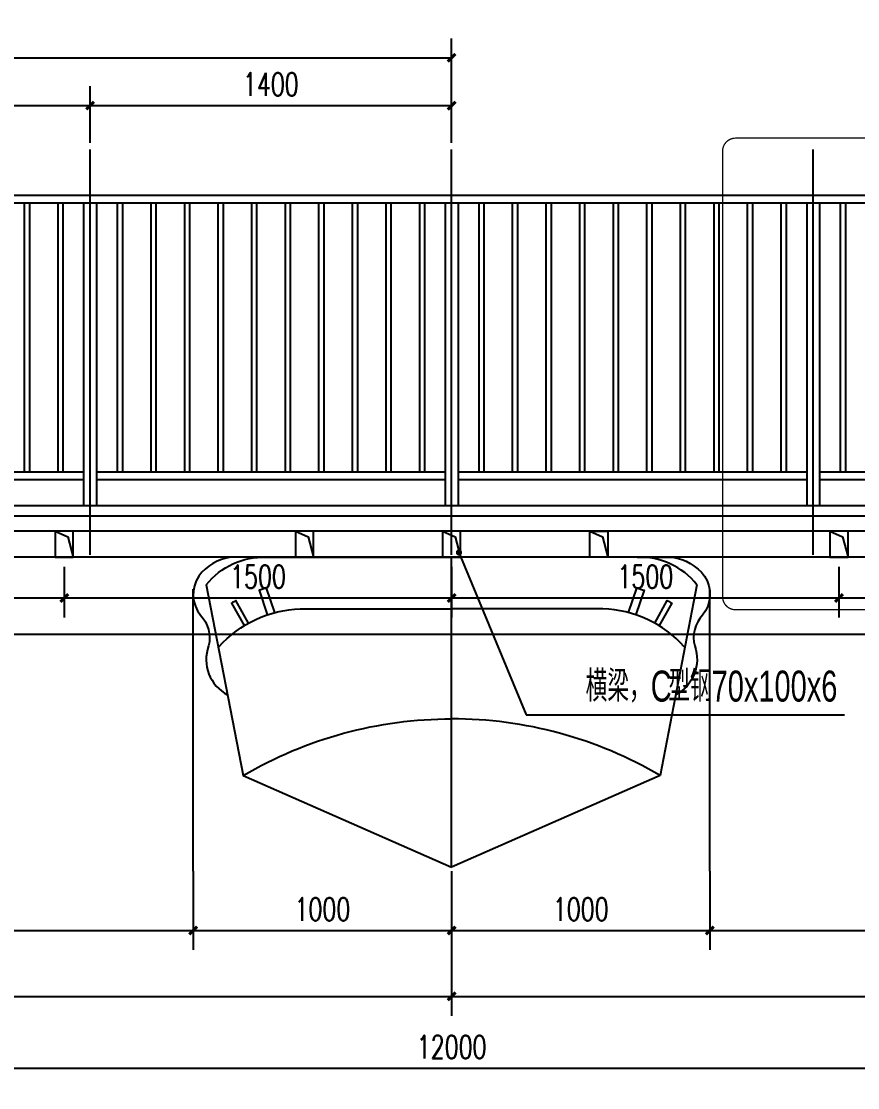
# Model space of a CAD drawing. Extents: x 1332 to 175445, y 256143 to 386027.
# Drawn here: x 81452 to 84691, y 270852 to 274980 of the extents above; entities that cross this region are included whole.
import ezdxf

# ---------------------------------------------------------------- set-up
doc = ezdxf.new("R2010")
doc.units = 0
doc.header["$LTSCALE"] = 10
doc.header["$MEASUREMENT"] = 0
doc.linetypes.add('DASH', pattern=[0.35, 0.25, -0.1])
doc.linetypes.add('DOTE', pattern=[2.42, 2, -0.2, 0.02, -0.2])
for name, color, linetype in [('00-Palm-道路中线', 1, 'DOTE'), ('00-园建', 4, 'Continuous'), ('00-填充', 8, 'Continuous'), ('00-立面细', 2, 'Continuous'), ('DIM_LEAD', 3, 'Continuous'), ('PUB_DIM', 3, 'Continuous'), ('PUB_TEXT', 7, 'Continuous')]:
    doc.layers.add(name, color=color, linetype=linetype)
doc.styles.add('_TCH_DIM_T3', font='SIMPLEX', dxfattribs={"width": 0.705882, "bigfont": 'GBCBIG'})
doc.styles.add('PALMstyle', font='HAIWENRS', dxfattribs={"width": 0.7, "bigfont": 'HZTXT'})
doc.linetypes.add('ZIGZAG', pattern='A,0.0001,-0.2,[131,ltypeshp.shx,S=0.2,R=0,X=-0.2,Y=0],-0.4,[131,ltypeshp.shx,S=0.2,R=180,X=0.2,Y=0],-0.2', length=0.8001)
doc.dimstyles.new('_TCH_ARCH&&30', dxfattribs={"dimtxt": 89.25, "dimasz": 30, "dimexe": 75, "dimexo": 90, "dimgap": 37.875, "dimtad": 1, "dimdec": 0, "dimrnd": 5, "dimzin": 0, "dimdsep": 46, "dimtxsty": '_TCH_DIM_T3', "dimblk": 'ARCHTICK', "dimcen": 0.09, "dimclrt": 7, "dimazin": 2, "dimtfac": 1, "dimtdec": 0, "dimtix": 1, "dimtmove": 2, "dimatfit": 3, "dimfxl": 0, "dimtolj": 1, "dimtzin": 0, "dimarcsym": 0})

# ---------------------------------------------------------------- blocks, each defined once
blk = doc.blocks.new('CS')
at = {"layer": '00-园建'}
for p, q in [((0, -1200), (0, 0)), ((-807.6, -845.2), (0, -1200)), ((807.6, -845.2), (0, -1200))]:
    blk.add_line(p, q, dxfattribs=at)
for points in [[(-950, -106.7, -0.23632), (-718.1, 0), (0, 0)], [(950, -106.7, 0.23632), (718.1, 0), (0, 0)], [(-854.9, 0, 0.194799), (-979.5, -73.1, 0.323645), (-971.9, -225.1, -0.256381), (-941.2, -344, 0.37414), (-867.7, -533.5, 8.704766)], [(854.9, 0, -0.194799), (979.5, -73.1, -0.323645), (971.9, -225.1, 0.256381), (941.2, -344, -0.37414), (867.7, -533.5, -8.704766)], [(-950, -106.7), (-807.6, -845.2, -0.13307), (0, -626, -0.125801)], [(-685, -214.5), (-717.2, -119.7, 0.013867), (-745.9, -128.5), (-714, -222.3)], [(950, -106.7), (807.6, -845.2, 0.13307), (0, -626, 0.125801)], [(685, -214.5), (717.2, -119.7, -0.013867), (745.9, -128.5), (714, -222.3)], [(-901.1, -347.4, -0.205442), (-586, -200), (0, -200)], [(-786.4, -255.5), (-835.1, -168.1, 0.009242), (-852.4, -178.2), (-803.9, -265.2)], [(901.1, -347.4, 0.205442), (586, -200), (0, -200)], [(786.4, -255.5), (835.1, -168.1, -0.009242), (852.4, -178.2), (803.9, -265.2)]]:
    blk.add_lwpolyline(points, format="xyb", dxfattribs=at)
for points in [[(-718.1, 0), (-854.9, 0)], [(718.1, 0), (854.9, 0)]]:
    blk.add_lwpolyline(points, dxfattribs=at)
blk = doc.blocks.new('L')
at = {"layer": '00-填充', "color": 8}
for p, q in [((1400, 1200), (0, 1200)), ((1400, 1170), (0, 1170)), ((105, 1170), (105, 130)), ((125, 1170), (125, 130)), ((235, 1170), (235, 130)), ((255, 1170), (255, 130)), ((365, 1170), (365, 130)), ((385, 1170), (385, 130)), ((495, 1170), (495, 130)), ((515, 1170), (515, 130)), ((625, 1170), (625, 130)), ((645, 1170), (645, 130)), ((755, 1170), (755, 130)), ((775, 1170), (775, 130)), ((885, 1170), (885, 130)), ((905, 1170), (905, 130)), ((1015, 1170), (1015, 130)), ((1035, 1170), (1035, 130)), ((1145, 1170), (1145, 130)), ((1165, 1170), (1165, 130)), ((1275, 1170), (1275, 130)), ((1295, 1170), (1295, 130)), ((1375, 1170), (1375, 0)), ((25, 130), (1375, 130)), ((40, 130), (1360, 130)), ((25, 100), (1375, 100)), ((40, 100), (1360, 100))]:
    blk.add_line(p, q, dxfattribs=at)
blk.add_lwpolyline([(25, 1170), (25, 0)], dxfattribs=at)
blk = doc.blocks.new('_ArchTick')
at = {"color": 0, "linetype": 'ByBlock', "const_width": 0.4}
blk.add_lwpolyline([(-0.5, -0.5), (0.5, 0.5)], dxfattribs=at)
blk = doc.blocks.new('*D237')
at = {"layer": 'Defpoints', "color": 0, "transparency": 16777216}
for p in [(79118.2, 271780.2), (83118.2, 271780.2), (83118.2, 271205.4)]:
    blk.add_point(p, dxfattribs=at)
at = {"layer": 'PUB_DIM', "color": 0, "lineweight": -2, "transparency": 16777216}
for p, q in [((79118.2, 271690.2), (79118.2, 271130.4)), ((83118.2, 271690.2), (83118.2, 271130.4)), ((79118.2, 271205.4), (83118.2, 271205.4))]:
    blk.add_line(p, q, dxfattribs=at)
at = {"layer": 'PUB_DIM', "color": 0, "lineweight": -2, "transparency": 16777216, "xscale": 30, "yscale": 30, "zscale": 30, "rotation": 180}
blk.add_blockref('_ArchTick', (79118.2, 271205.4), dxfattribs=at)
at = {"layer": 'PUB_DIM', "color": 0, "lineweight": -2, "transparency": 16777216, "xscale": 30, "yscale": 30, "zscale": 30}
blk.add_blockref('_ArchTick', (83118.2, 271205.4), dxfattribs=at)
at = {"layer": 'PUB_DIM', "color": 7, "transparency": 16777216, "insert": (81118.2, 271287.9), "char_height": 89.25, "attachment_point": 5, "style": '_TCH_DIM_T3'}
blk.add_mtext('\\A1;4000', dxfattribs=at)
blk = doc.blocks.new('*D238')
at = {"layer": 'Defpoints', "color": 0, "transparency": 16777216}
for p in [(83118.2, 271780.2), (87118.2, 271780.2), (87118.2, 271205.4)]:
    blk.add_point(p, dxfattribs=at)
at = {"layer": 'PUB_DIM', "color": 0, "lineweight": -2, "transparency": 16777216}
for p, q in [((83118.2, 271690.2), (83118.2, 271130.4)), ((87118.2, 271690.2), (87118.2, 271130.4)), ((83118.2, 271205.4), (87118.2, 271205.4))]:
    blk.add_line(p, q, dxfattribs=at)
at = {"layer": 'PUB_DIM', "color": 0, "lineweight": -2, "transparency": 16777216, "xscale": 30, "yscale": 30, "zscale": 30, "rotation": 180}
blk.add_blockref('_ArchTick', (83118.2, 271205.4), dxfattribs=at)
at = {"layer": 'PUB_DIM', "color": 0, "lineweight": -2, "transparency": 16777216, "xscale": 30, "yscale": 30, "zscale": 30}
blk.add_blockref('_ArchTick', (87118.2, 271205.4), dxfattribs=at)
at = {"layer": 'PUB_DIM', "color": 7, "transparency": 16777216, "insert": (85118.2, 271287.9), "char_height": 89.25, "attachment_point": 5, "style": '_TCH_DIM_T3'}
blk.add_mtext('\\A1;4000', dxfattribs=at)
blk = doc.blocks.new('*D244')
at = {"layer": 'Defpoints', "color": 0, "transparency": 16777216}
for p in [(77118.2, 271780.2), (89118.2, 271780.2), (89118.2, 270926.8)]:
    blk.add_point(p, dxfattribs=at)
at = {"layer": 'PUB_DIM', "color": 0, "lineweight": -2, "transparency": 16777216}
for p, q in [((77118.2, 271690.2), (77118.2, 270851.8)), ((89118.2, 271690.2), (89118.2, 270851.8)), ((77118.2, 270926.8), (89118.2, 270926.8))]:
    blk.add_line(p, q, dxfattribs=at)
at = {"layer": 'PUB_DIM', "color": 0, "lineweight": -2, "transparency": 16777216, "xscale": 30, "yscale": 30, "zscale": 30, "rotation": 180}
blk.add_blockref('_ArchTick', (77118.2, 270926.8), dxfattribs=at)
at = {"layer": 'PUB_DIM', "color": 0, "lineweight": -2, "transparency": 16777216, "xscale": 30, "yscale": 30, "zscale": 30}
blk.add_blockref('_ArchTick', (89118.2, 270926.8), dxfattribs=at)
at = {"layer": 'PUB_DIM', "color": 7, "transparency": 16777216, "insert": (83118.2, 271009.3), "char_height": 89.25, "attachment_point": 5, "style": '_TCH_DIM_T3'}
blk.add_mtext('\\A1;12000', dxfattribs=at)
blk = doc.blocks.new('*D248')
at = {"layer": 'Defpoints', "color": 0, "transparency": 16777216}
for p in [(81718.2, 274653.2), (80318.2, 274419.4), (81718.2, 274419.4)]:
    blk.add_point(p, dxfattribs=at)
at = {"layer": 'PUB_DIM', "color": 0, "lineweight": -2, "transparency": 16777216}
for p, q in [((80318.2, 274509.4), (80318.2, 274728.2)), ((81718.2, 274509.4), (81718.2, 274728.2)), ((80318.2, 274653.2), (81718.2, 274653.2))]:
    blk.add_line(p, q, dxfattribs=at)
at = {"layer": 'PUB_DIM', "color": 0, "lineweight": -2, "transparency": 16777216, "xscale": 30, "yscale": 30, "zscale": 30, "rotation": 180}
blk.add_blockref('_ArchTick', (80318.2, 274653.2), dxfattribs=at)
at = {"layer": 'PUB_DIM', "color": 0, "lineweight": -2, "transparency": 16777216, "xscale": 30, "yscale": 30, "zscale": 30}
blk.add_blockref('_ArchTick', (81718.2, 274653.2), dxfattribs=at)
at = {"layer": 'PUB_DIM', "color": 7, "transparency": 16777216, "insert": (81018.2, 274735.7), "char_height": 89.25, "attachment_point": 5, "style": '_TCH_DIM_T3'}
blk.add_mtext('\\A1;1400', dxfattribs=at)
blk = doc.blocks.new('*D249')
at = {"layer": 'Defpoints', "color": 0, "transparency": 16777216}
for p in [(83118.2, 274653.2), (81718.2, 274419.4), (83118.2, 274419.4)]:
    blk.add_point(p, dxfattribs=at)
at = {"layer": 'PUB_DIM', "color": 0, "lineweight": -2, "transparency": 16777216}
for p, q in [((81718.2, 274509.4), (81718.2, 274728.2)), ((83118.2, 274509.4), (83118.2, 274728.2)), ((81718.2, 274653.2), (83118.2, 274653.2))]:
    blk.add_line(p, q, dxfattribs=at)
at = {"layer": 'PUB_DIM', "color": 0, "lineweight": -2, "transparency": 16777216, "xscale": 30, "yscale": 30, "zscale": 30, "rotation": 180}
blk.add_blockref('_ArchTick', (81718.2, 274653.2), dxfattribs=at)
at = {"layer": 'PUB_DIM', "color": 0, "lineweight": -2, "transparency": 16777216, "xscale": 30, "yscale": 30, "zscale": 30}
blk.add_blockref('_ArchTick', (83118.2, 274653.2), dxfattribs=at)
at = {"layer": 'PUB_DIM', "color": 7, "transparency": 16777216, "insert": (82418.2, 274735.7), "char_height": 89.25, "attachment_point": 5, "style": '_TCH_DIM_T3'}
blk.add_mtext('\\A1;1400', dxfattribs=at)
blk = doc.blocks.new('*D253')
at = {"layer": 'Defpoints', "color": 0, "transparency": 16777216}
for p in [(80118.2, 271780.2), (82117.7, 271780.2), (82117.7, 271460.1)]:
    blk.add_point(p, dxfattribs=at)
at = {"layer": 'PUB_DIM', "color": 0, "lineweight": -2, "transparency": 16777216}
for p, q in [((80118.2, 271690.2), (80118.2, 271385.1)), ((82117.7, 271690.2), (82117.7, 271385.1)), ((80118.2, 271460.1), (82117.7, 271460.1))]:
    blk.add_line(p, q, dxfattribs=at)
at = {"layer": 'PUB_DIM', "color": 0, "lineweight": -2, "transparency": 16777216, "xscale": 30, "yscale": 30, "zscale": 30, "rotation": 180}
blk.add_blockref('_ArchTick', (80118.2, 271460.1), dxfattribs=at)
at = {"layer": 'PUB_DIM', "color": 0, "lineweight": -2, "transparency": 16777216, "xscale": 30, "yscale": 30, "zscale": 30}
blk.add_blockref('_ArchTick', (82117.7, 271460.1), dxfattribs=at)
at = {"layer": 'PUB_DIM', "color": 7, "transparency": 16777216, "insert": (81117.9, 271542.6), "char_height": 89.25, "attachment_point": 5, "style": '_TCH_DIM_T3'}
blk.add_mtext('\\A1;2000', dxfattribs=at)
blk = doc.blocks.new('*D254')
at = {"layer": 'Defpoints', "color": 0, "transparency": 16777216}
for p in [(82117.7, 271780.2), (83118.2, 271780.2), (83118.2, 271460.1)]:
    blk.add_point(p, dxfattribs=at)
at = {"layer": 'PUB_DIM', "color": 0, "lineweight": -2, "transparency": 16777216}
for p, q in [((82117.7, 271690.2), (82117.7, 271385.1)), ((83118.2, 271690.2), (83118.2, 271385.1)), ((82117.7, 271460.1), (83118.2, 271460.1))]:
    blk.add_line(p, q, dxfattribs=at)
at = {"layer": 'PUB_DIM', "color": 0, "lineweight": -2, "transparency": 16777216, "xscale": 30, "yscale": 30, "zscale": 30, "rotation": 180}
blk.add_blockref('_ArchTick', (82117.7, 271460.1), dxfattribs=at)
at = {"layer": 'PUB_DIM', "color": 0, "lineweight": -2, "transparency": 16777216, "xscale": 30, "yscale": 30, "zscale": 30}
blk.add_blockref('_ArchTick', (83118.2, 271460.1), dxfattribs=at)
at = {"layer": 'PUB_DIM', "color": 7, "transparency": 16777216, "insert": (82617.9, 271542.6), "char_height": 89.25, "attachment_point": 5, "style": '_TCH_DIM_T3'}
blk.add_mtext('\\A1;1000', dxfattribs=at)
blk = doc.blocks.new('*D255')
at = {"layer": 'Defpoints', "color": 0, "transparency": 16777216}
for p in [(83118.2, 271780.2), (84118.5, 271780.2), (84118.5, 271460.1)]:
    blk.add_point(p, dxfattribs=at)
at = {"layer": 'PUB_DIM', "color": 0, "lineweight": -2, "transparency": 16777216}
for p, q in [((83118.2, 271690.2), (83118.2, 271385.1)), ((84118.5, 271690.2), (84118.5, 271385.1)), ((83118.2, 271460.1), (84118.5, 271460.1))]:
    blk.add_line(p, q, dxfattribs=at)
at = {"layer": 'PUB_DIM', "color": 0, "lineweight": -2, "transparency": 16777216, "xscale": 30, "yscale": 30, "zscale": 30, "rotation": 180}
blk.add_blockref('_ArchTick', (83118.2, 271460.1), dxfattribs=at)
at = {"layer": 'PUB_DIM', "color": 0, "lineweight": -2, "transparency": 16777216, "xscale": 30, "yscale": 30, "zscale": 30}
blk.add_blockref('_ArchTick', (84118.5, 271460.1), dxfattribs=at)
at = {"layer": 'PUB_DIM', "color": 7, "transparency": 16777216, "insert": (83618.3, 271542.6), "char_height": 89.25, "attachment_point": 5, "style": '_TCH_DIM_T3'}
blk.add_mtext('\\A1;1000', dxfattribs=at)
blk = doc.blocks.new('*D256')
at = {"layer": 'Defpoints', "color": 0, "transparency": 16777216}
for p in [(84118.5, 271780.2), (86117.7, 271780.2), (86117.7, 271460.1)]:
    blk.add_point(p, dxfattribs=at)
at = {"layer": 'PUB_DIM', "color": 0, "lineweight": -2, "transparency": 16777216}
for p, q in [((84118.5, 271690.2), (84118.5, 271385.1)), ((86117.7, 271690.2), (86117.7, 271385.1)), ((84118.5, 271460.1), (86117.7, 271460.1))]:
    blk.add_line(p, q, dxfattribs=at)
at = {"layer": 'PUB_DIM', "color": 0, "lineweight": -2, "transparency": 16777216, "xscale": 30, "yscale": 30, "zscale": 30, "rotation": 180}
blk.add_blockref('_ArchTick', (84118.5, 271460.1), dxfattribs=at)
at = {"layer": 'PUB_DIM', "color": 0, "lineweight": -2, "transparency": 16777216, "xscale": 30, "yscale": 30, "zscale": 30}
blk.add_blockref('_ArchTick', (86117.7, 271460.1), dxfattribs=at)
at = {"layer": 'PUB_DIM', "color": 7, "transparency": 16777216, "insert": (85118.1, 271542.6), "char_height": 89.25, "attachment_point": 5, "style": '_TCH_DIM_T3'}
blk.add_mtext('\\A1;2000', dxfattribs=at)
blk = doc.blocks.new('*D261')
at = {"layer": 'Defpoints', "color": 0, "transparency": 16777216}
for p in [(83118.2, 274838.6), (77518.2, 274522.6), (83118.2, 274522.6)]:
    blk.add_point(p, dxfattribs=at)
at = {"layer": 'PUB_DIM', "color": 0, "lineweight": -2, "transparency": 16777216}
for p, q in [((77518.2, 274612.6), (77518.2, 274913.6)), ((83118.2, 274612.6), (83118.2, 274913.6)), ((77518.2, 274838.6), (83118.2, 274838.6))]:
    blk.add_line(p, q, dxfattribs=at)
at = {"layer": 'PUB_DIM', "color": 0, "lineweight": -2, "transparency": 16777216, "xscale": 30, "yscale": 30, "zscale": 30, "rotation": 180}
blk.add_blockref('_ArchTick', (77518.2, 274838.6), dxfattribs=at)
at = {"layer": 'PUB_DIM', "color": 0, "lineweight": -2, "transparency": 16777216, "xscale": 30, "yscale": 30, "zscale": 30}
blk.add_blockref('_ArchTick', (83118.2, 274838.6), dxfattribs=at)
at = {"layer": 'PUB_DIM', "color": 7, "transparency": 16777216, "insert": (80318.2, 274921.1), "char_height": 89.25, "attachment_point": 5, "style": '_TCH_DIM_T3'}
blk.add_mtext('\\A1;5600', dxfattribs=at)
blk = doc.blocks.new('*D265')
at = {"layer": 'Defpoints', "color": 0, "transparency": 16777216}
for p in [(80118.2, 272957.6), (81618.2, 272957.6), (81618.2, 272747.4)]:
    blk.add_point(p, dxfattribs=at)
at = {"layer": 'PUB_DIM', "color": 0, "lineweight": -2, "transparency": 16777216}
for p, q in [((80118.2, 272867.6), (80118.2, 272672.4)), ((81618.2, 272867.6), (81618.2, 272672.4)), ((80118.2, 272747.4), (81618.2, 272747.4))]:
    blk.add_line(p, q, dxfattribs=at)
at = {"layer": 'PUB_DIM', "color": 0, "lineweight": -2, "transparency": 16777216, "xscale": 30, "yscale": 30, "zscale": 30, "rotation": 180}
blk.add_blockref('_ArchTick', (80118.2, 272747.4), dxfattribs=at)
at = {"layer": 'PUB_DIM', "color": 0, "lineweight": -2, "transparency": 16777216, "xscale": 30, "yscale": 30, "zscale": 30}
blk.add_blockref('_ArchTick', (81618.2, 272747.4), dxfattribs=at)
at = {"layer": 'PUB_DIM', "color": 7, "transparency": 16777216, "insert": (80868.2, 272829.9), "char_height": 89.25, "attachment_point": 5, "style": '_TCH_DIM_T3'}
blk.add_mtext('\\A1;1500', dxfattribs=at)
blk = doc.blocks.new('*D266')
at = {"layer": 'Defpoints', "color": 0, "transparency": 16777216}
for p in [(81618.2, 272957.6), (83118.2, 272957.6), (83118.2, 272747.4)]:
    blk.add_point(p, dxfattribs=at)
at = {"layer": 'PUB_DIM', "color": 0, "lineweight": -2, "transparency": 16777216}
for p, q in [((81618.2, 272867.6), (81618.2, 272672.4)), ((83118.2, 272867.6), (83118.2, 272672.4)), ((81618.2, 272747.4), (83118.2, 272747.4))]:
    blk.add_line(p, q, dxfattribs=at)
at = {"layer": 'PUB_DIM', "color": 0, "lineweight": -2, "transparency": 16777216, "xscale": 30, "yscale": 30, "zscale": 30, "rotation": 180}
blk.add_blockref('_ArchTick', (81618.2, 272747.4), dxfattribs=at)
at = {"layer": 'PUB_DIM', "color": 0, "lineweight": -2, "transparency": 16777216, "xscale": 30, "yscale": 30, "zscale": 30}
blk.add_blockref('_ArchTick', (83118.2, 272747.4), dxfattribs=at)
at = {"layer": 'PUB_DIM', "color": 7, "transparency": 16777216, "insert": (82368.2, 272829.9), "char_height": 89.25, "attachment_point": 5, "style": '_TCH_DIM_T3'}
blk.add_mtext('\\A1;1500', dxfattribs=at)
blk = doc.blocks.new('*D267')
at = {"layer": 'Defpoints', "color": 0, "transparency": 16777216}
for p in [(83118.2, 272957.6), (84618.2, 272957.6), (84618.2, 272747.4)]:
    blk.add_point(p, dxfattribs=at)
at = {"layer": 'PUB_DIM', "color": 0, "lineweight": -2, "transparency": 16777216}
for p, q in [((83118.2, 272867.6), (83118.2, 272672.4)), ((84618.2, 272867.6), (84618.2, 272672.4)), ((83118.2, 272747.4), (84618.2, 272747.4))]:
    blk.add_line(p, q, dxfattribs=at)
at = {"layer": 'PUB_DIM', "color": 0, "lineweight": -2, "transparency": 16777216, "xscale": 30, "yscale": 30, "zscale": 30, "rotation": 180}
blk.add_blockref('_ArchTick', (83118.2, 272747.4), dxfattribs=at)
at = {"layer": 'PUB_DIM', "color": 0, "lineweight": -2, "transparency": 16777216, "xscale": 30, "yscale": 30, "zscale": 30}
blk.add_blockref('_ArchTick', (84618.2, 272747.4), dxfattribs=at)
at = {"layer": 'PUB_DIM', "color": 7, "transparency": 16777216, "insert": (83868.2, 272829.9), "char_height": 89.25, "attachment_point": 5, "style": '_TCH_DIM_T3'}
blk.add_mtext('\\A1;1500', dxfattribs=at)
blk = doc.blocks.new('*D268')
at = {"layer": 'Defpoints', "color": 0, "transparency": 16777216}
for p in [(84618.2, 272957.6), (86118.2, 272957.6), (86118.2, 272747.4)]:
    blk.add_point(p, dxfattribs=at)
at = {"layer": 'PUB_DIM', "color": 0, "lineweight": -2, "transparency": 16777216}
for p, q in [((84618.2, 272867.6), (84618.2, 272672.4)), ((86118.2, 272867.6), (86118.2, 272672.4)), ((84618.2, 272747.4), (86118.2, 272747.4))]:
    blk.add_line(p, q, dxfattribs=at)
at = {"layer": 'PUB_DIM', "color": 0, "lineweight": -2, "transparency": 16777216, "xscale": 30, "yscale": 30, "zscale": 30, "rotation": 180}
blk.add_blockref('_ArchTick', (84618.2, 272747.4), dxfattribs=at)
at = {"layer": 'PUB_DIM', "color": 0, "lineweight": -2, "transparency": 16777216, "xscale": 30, "yscale": 30, "zscale": 30}
blk.add_blockref('_ArchTick', (86118.2, 272747.4), dxfattribs=at)
at = {"layer": 'PUB_DIM', "color": 7, "transparency": 16777216, "insert": (85368.2, 272829.9), "char_height": 89.25, "attachment_point": 5, "style": '_TCH_DIM_T3'}
blk.add_mtext('\\A1;1500', dxfattribs=at)

msp = doc.modelspace()

# ---------------------------------------------------------------- linework, layer by layer
at = {"layer": '00-Palm-道路中线', "ltscale": 0.1}
for points in [[(81718.2, 272914.8), (81718.2, 274482.9)], [(83118.2, 272914.8), (83118.2, 274482.9)], [(84518.2, 272914.8), (84518.2, 274482.9)]]:
    msp.add_lwpolyline(points, dxfattribs=at)
at = {"layer": '00-园建'}
for p, q in [((77143.2, 273105.6), (89093.2, 273105.6)), ((89103.2, 272905.6), (77118.2, 272905.6))]:
    msp.add_line(p, q, dxfattribs=at)
at = {"layer": '00-园建', "color": 5, "linetype": 'ZIGZAG', "ltscale": 0.2}
msp.add_line((89862.5, 272605.6), (76373.9, 272605.6), dxfattribs=at)
at = {"layer": '00-园建', "linetype": 'DASH', "const_width": 5}
msp.add_lwpolyline([(84217.6, 274527.5), (86181.3, 274527.5, -0.414214), (86231.3, 274477.5), (86231.3, 272752, -0.414214), (86181.3, 272702), (84217.6, 272702, -0.414214), (84167.6, 272752), (84167.6, 274477.5, -0.414214)], format="xyb", close=True, dxfattribs=at)
at = {"layer": '00-园建'}
msp.add_lwpolyline([(77143.2, 273065.6), (89093.2, 273065.6)], dxfattribs=at)
msp.add_lwpolyline([(83083.2, 272905.6), (83153.2, 272905.6), (83153.2, 273005.6), (83083.2, 273005.6)], close=True, dxfattribs=at)
at = {"layer": '00-填充', "color": 8}
msp.add_line((89093.2, 273005.6), (77143.2, 273005.6), dxfattribs=at)
for points in [[(81583.2, 273005.6), (81632.5, 272984.6), (81653.2, 272905.6)], [(82513.2, 273005.6), (82562.5, 272984.6), (82583.2, 272905.6)], [(83083.2, 273005.6), (83132.5, 272984.6), (83153.2, 272905.6)], [(83653.2, 273005.6), (83702.5, 272984.6), (83723.2, 272905.6)], [(84583.2, 273005.6), (84632.5, 272984.6), (84653.2, 272905.6)]]:
    msp.add_lwpolyline(points, dxfattribs=at)
for points in [[(82513.2, 272905.6), (82583.2, 272905.6), (82583.2, 273005.6), (82513.2, 273005.6)], [(83723.2, 272905.6), (83653.2, 272905.6), (83653.2, 273005.6), (83723.2, 273005.6)]]:
    msp.add_lwpolyline(points, close=True, dxfattribs=at)
at = {"layer": '00-立面细'}
for points in [[(81583.2, 272905.6), (81653.2, 272905.6), (81653.2, 273005.6), (81583.2, 273005.6)], [(84583.2, 272905.6), (84653.2, 272905.6), (84653.2, 273005.6), (84583.2, 273005.6)]]:
    msp.add_lwpolyline(points, close=True, dxfattribs=at)
at = {"layer": 'DIM_LEAD'}
for p, q in [((83146.6, 272923.5), (83406.7, 272295.2)), ((83406.7, 272295.2), (84639.2, 272295.2))]:
    msp.add_line(p, q, dxfattribs=at)
at = {"layer": 'DIM_LEAD', "const_width": 12}
msp.add_lwpolyline([(83144.3, 272929, 1), (83148.9, 272917.9, 1)], format="xyb", close=True, dxfattribs=at)
at = {"layer": 'PUB_DIM', "color": 250, "linetype": 'DASH'}
for points in [[(82117.7, 271690.2), (82117.7, 272782.6)], [(84118.5, 271690.2), (84118.5, 272782.6)]]:
    msp.add_lwpolyline(points, dxfattribs=at)

# ---------------------------------------------------------------- block references
at = {"layer": '00-园建'}
for name, p in [('L', (80318.2, 273105.6)), ('L', (81718.2, 273105.6)), ('L', (83118.2, 273105.6)), ('L', (84518.2, 273105.6)), ('CS', (83118.2, 272905.6))]:
    msp.add_blockref(name, p, dxfattribs=at)

# ---------------------------------------------------------------- texts
at = {"layer": 'PUB_TEXT', "style": 'PALMstyle', "width": 0.7}
for s, p in [('横梁，', (83637.2, 272346.3)), ('型钢', (83957, 272346.3)), ('C', (83889.2, 272346.3)), ('70x100x6', (84125, 272346.3))]:
    msp.add_text(s, height=120, dxfattribs=at).set_placement(p)

# ---------------------------------------------------------------- dimensions: what is measured, and where the dimension line sits
at = {"layer": 'PUB_DIM'}
for p1, p2, distance, picture, middle in [((77518.2, 274522.6), (83118.2, 274522.6), 316, '*D261', (80318.2, 274921.1)), ((80318.2, 274419.4), (81718.2, 274419.4), 233.7, '*D248', (81018.2, 274735.7)), ((81718.2, 274419.4), (83118.2, 274419.4), 233.7, '*D249', (82418.2, 274735.7)), ((80118.2, 272957.6), (81618.2, 272957.6), -210.3, '*D265', (80868.2, 272829.9)), ((81618.2, 272957.6), (83118.2, 272957.6), -210.3, '*D266', (82368.2, 272829.9)), ((83118.2, 272957.6), (84618.2, 272957.6), -210.3, '*D267', (83868.2, 272829.9)), ((84618.2, 272957.6), (86118.2, 272957.6), -210.3, '*D268', (85368.2, 272829.9)), ((77118.2, 271780.2), (89118.2, 271780.2), -853.3, '*D244', (83118.2, 271009.3)), ((79118.2, 271780.2), (83118.2, 271780.2), -574.8, '*D237', (81118.2, 271287.9)), ((80118.1688, 271780.165), (82117.7085, 271780.165), -320.101, '*D253', (81117.9387, 271542.564)), ((82117.7085, 271780.165), (83118.1688, 271780.165), -320.101, '*D254', (82617.9387, 271542.564)), ((83118.2, 271780.2), (87118.2, 271780.2), -574.8, '*D238', (85118.2, 271287.9)), ((83118.2, 271780.2), (84118.5, 271780.2), -320.1, '*D255', (83618.3, 271542.6)), ((84118.5, 271780.2), (86117.7, 271780.2), -320.1, '*D256', (85118.1, 271542.6))]:
    dim = msp.add_aligned_dim(p1=p1, p2=p2, distance=distance, dimstyle='_TCH_ARCH&&30', dxfattribs=at)
    dim.commit()
    dim.dimension.update_dxf_attribs({"geometry": picture, "text_midpoint": middle})

doc.saveas('drawing.dxf')
